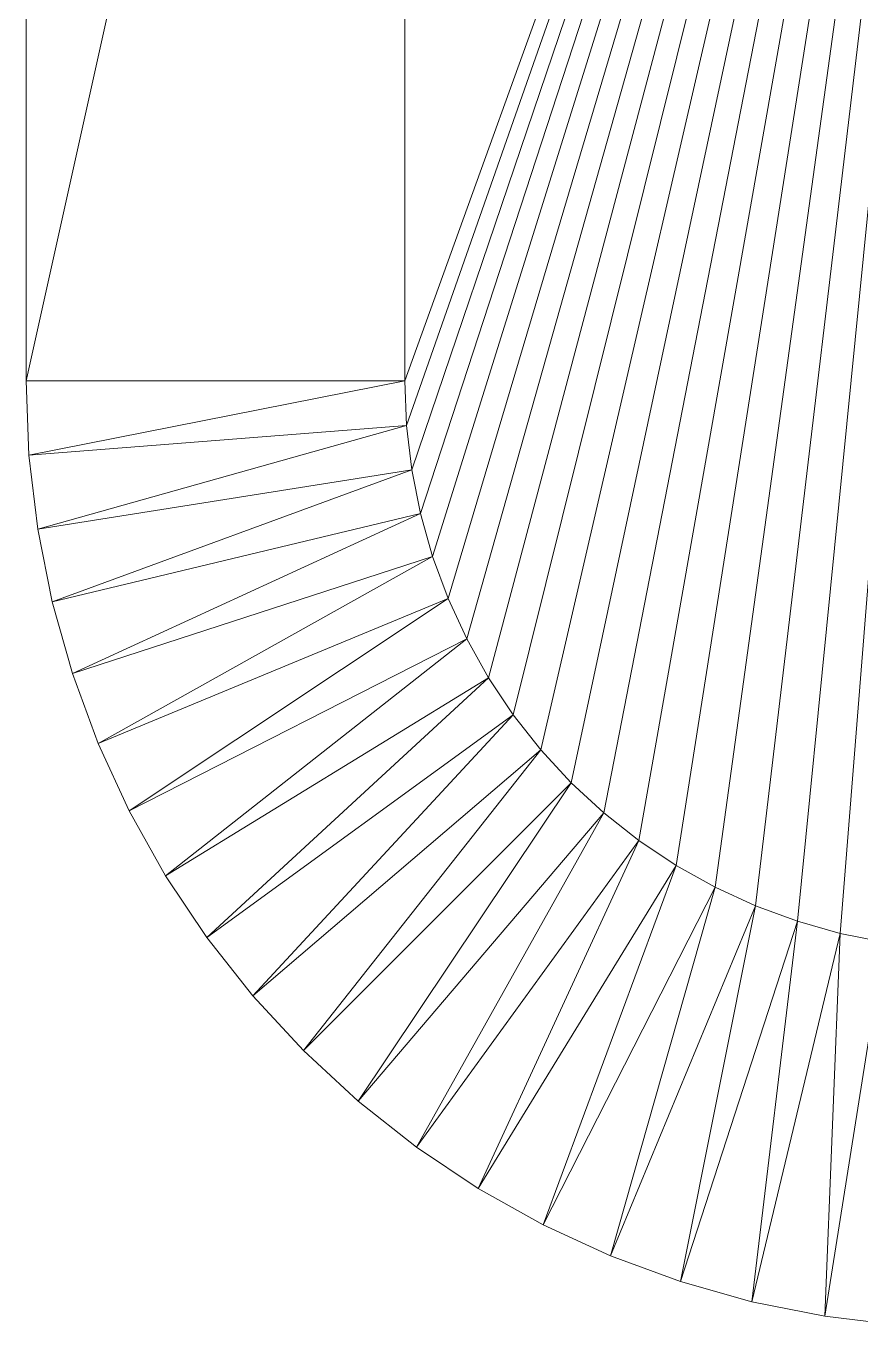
# Model space of a CAD drawing. Header units: millimetres. Extents: x -9 to 137, y -28 to 0.
# Drawn here: x -9 to -0.18, y -28 to -14.25 of the extents above; entities that cross this region are included whole.
import ezdxf

# ---------------------------------------------------------------- set-up
doc = ezdxf.new("R2010")
doc.units = ezdxf.units.MM
doc.layers.add('001', color=4, linetype='Continuous', lineweight=35)

msp = doc.modelspace()

# ---------------------------------------------------------------- meshes
at = {"layer": '001', "color": 17, "lineweight": 18}
mesh = msp.add_polyface(dxfattribs=at)
corners = [(-1.571, -10), (0, -10.907), (-5, -18, 3.5), (-4.982, -18.471, 3.5), (1.5, 0, 3.5), (-4.926, -18.939, 3.5), (-4.834, -19.401, 3.5), (-4.706, -19.854, 3.5), (-4.543, -20.296, 3.5), (-4.346, -20.724, 3.5), (-4.116, -21.135, 3.5), (-3.854, -21.527, 3.5), (-3.562, -21.897, 3.5), (-3.243, -22.243, 3.5), (-2.897, -22.562, 3.5), (-2.527, -22.854, 3.5), (-2.135, -23.116, 3.5), (-1.724, -23.346, 3.5), (-1.296, -23.543, 3.5), (-0.854, -23.706, 3.5), (-0.401, -23.834, 3.5), (0.061, -23.926, 3.5), (1.5, 0, -3.5), (-4.982, -18.471, -3.5), (-5, -18, -3.5), (-4.926, -18.939, -3.5), (-4.834, -19.401, -3.5), (-4.706, -19.854, -3.5), (-4.543, -20.296, -3.5), (-4.346, -20.724, -3.5), (-4.116, -21.135, -3.5), (-3.854, -21.527, -3.5), (-3.562, -21.897, -3.5), (-3.243, -22.243, -3.5), (-2.897, -22.562, -3.5), (-2.527, -22.854, -3.5), (-2.135, -23.116, -3.5), (-1.724, -23.346, -3.5), (-1.296, -23.543, -3.5), (-0.854, -23.706, -3.5), (-0.401, -23.834, -3.5), (0.061, -23.926, -3.5), (-9, -18, -7), (-9, -18, 7), (-9, 0, -7), (-5, 0, -3.5), (-5, -18, -7), (-8.877, -19.564, -7), (-8.969, -18.785, -7), (-4.982, -18.471, -7), (-5, 0, -7), (-4.926, -18.939, -7), (-5, 0, 7), (-5, -18, 7), (-4.926, -18.939, 7), (-4.982, -18.471, 7), (-8.969, -18.785, 7), (-8.877, -19.564, 7)]
mesh.append_faces([[corners[k] for k in face] for face in [(48, 43, 42)]], dxfattribs={"vtx0": -1, "color": 17})
mesh.append_faces([[corners[k] for k in face] for face in [(22, 23, 24), (22, 25, 23), (22, 26, 25), (22, 27, 26), (22, 28, 27), (22, 29, 28), (22, 30, 29), (22, 31, 30), (22, 32, 31), (22, 33, 32), (22, 34, 33), (22, 35, 34), (22, 36, 35), (22, 37, 36), (22, 38, 37), (22, 39, 38), (22, 40, 39), (22, 41, 40), (48, 46, 49), (42, 50, 46), (55, 56, 57), (53, 43, 56)]], dxfattribs={"vtx0": -1, "vtx2": -1, "color": 17})
mesh.append_faces([[corners[k] for k in face] for face in [(42, 43, 44), (46, 24, 49), (51, 49, 25), (55, 54, 3), (53, 55, 2)]], dxfattribs={"vtx1": -1, "color": 17})
mesh.append_faces([[corners[k] for k in face] for face in [(1, 1, 0), (2, 3, 4), (3, 5, 4), (5, 6, 4), (6, 7, 4), (7, 8, 4), (8, 9, 4), (9, 10, 4), (10, 11, 4), (11, 12, 4), (12, 13, 4), (13, 14, 4), (14, 15, 4), (15, 16, 4), (16, 17, 4), (17, 18, 4), (18, 19, 4), (19, 20, 4), (20, 21, 4), (47, 48, 49), (48, 42, 46), (55, 53, 56), (53, 52, 43)]], dxfattribs={"vtx1": -1, "vtx2": -1, "color": 17})
mesh.append_faces([[corners[k] for k in face] for face in [(0, 1, 1), (45, 24, 46), (24, 23, 49), (49, 23, 25), (52, 53, 2), (54, 5, 3), (55, 3, 2), (48, 56, 43)]], dxfattribs={"vtx2": -1, "color": 17})
mesh = msp.add_polyface(dxfattribs=at)
corners = [(-1.527, -7.191, -0.367), (-1.945, -6.943, -0.467), (-1.975, -6.943, -0.313), (-1.551, -7.191, -0.246), (-1.994, -6.943, -0.157), (-1.566, -7.191, -0.123), (-2, -6.943), (-1.994, -6.943, 0.157), (-1.571, -7.191), (-1.566, -7.191, 0.123), (-1.975, -6.943, 0.313), (-1.551, -7.191, 0.246), (-1.945, -6.943, 0.467), (-1.551, -6.695, -0.246), (-1.975, -6.447, -0.313), (-1.994, -6.447, -0.157), (-1.566, -6.695, -0.123), (-2, -6.447), (-1.994, -6.447, 0.157), (-1.571, -6.695), (-1.566, -6.695, 0.123), (-1.975, -6.447, 0.313), (-1.551, -6.695, 0.246), (-1.945, -6.447, 0.467), (-1.551, -6.199, -0.246), (-1.975, -5.952, -0.313), (-1.994, -5.952, -0.157), (-1.566, -6.199, -0.123), (-2, -5.952), (-1.994, -5.952, 0.157), (-1.571, -6.199), (-1.566, -6.199, 0.123), (-1.975, -5.952, 0.313), (-1.551, -6.199, 0.246), (-1.945, -5.952, 0.467), (-1.945, -6.447, -0.467), (-1.551, -5.704, -0.246), (-1.975, -5.456, -0.313), (-1.994, -5.456, -0.157), (-1.566, -5.704, -0.123), (-2, -5.456), (-1.994, -5.456, 0.157), (-1.571, -5.704), (-1.566, -5.704, 0.123), (-1.975, -5.456, 0.313), (-1.551, -5.704, 0.246), (-1.945, -5.456, 0.467), (-1.945, -5.952, -0.467), (-1.551, -5.208, -0.246), (-1.975, -4.96, -0.313), (-1.994, -4.96, -0.157), (-1.566, -5.208, -0.123), (-2, -4.96), (-1.994, -4.96, 0.157), (-1.571, -5.208), (-1.566, -5.208, 0.123), (-1.975, -4.96, 0.313), (-1.551, -5.208, 0.246), (-1.945, -4.96, 0.467), (-1.945, -5.456, -0.467), (-1.945, -4.96, -0.467), (-1.551, -4.712, -0.246), (-1.566, -4.712, -0.123), (-1.571, -4.712), (-1.566, -4.712, 0.123), (-1.551, -4.712, 0.246), (1.5, 0, 3.5), (-5, 0, 3.5), (-5, -18, 3.5), (-5, -18, -3.5), (-5, 0, -3.5), (1.5, 0, -3.5), (-9, -18, 7), (-9, 0, 7), (-9, 0, -7), (-5, -18, -7), (-5, 0, -7), (-9, -18, -7), (-5, 0, 7)]
mesh.append_faces([[corners[k] for k in face] for face in [(70, 75, 76), (78, 68, 67)]], dxfattribs={"vtx0": -1, "color": 17})
mesh.append_faces([[corners[k] for k in face] for face in [(6, 7, 8), (17, 18, 19), (2, 1, 13), (4, 2, 16), (6, 4, 19), (10, 7, 22), (28, 29, 30), (14, 35, 24), (15, 14, 27), (17, 15, 30), (21, 18, 33), (40, 41, 42), (25, 47, 36), (26, 25, 39), (28, 26, 42), (32, 29, 45), (52, 53, 54), (37, 59, 48), (38, 37, 51), (40, 38, 54), (44, 41, 57), (49, 60, 61), (50, 49, 62), (52, 50, 63), (56, 53, 65)]], dxfattribs={"vtx1": -1, "color": 17})
mesh.append_faces([[corners[k] for k in face] for face in [(0, 1, 2), (3, 2, 4), (5, 4, 6), (9, 7, 10), (11, 10, 12), (13, 14, 15), (16, 15, 17), (20, 18, 21), (22, 21, 23), (20, 7, 6), (24, 25, 26), (27, 26, 28), (31, 29, 32), (33, 32, 34), (31, 18, 17), (36, 37, 38), (39, 38, 40), (43, 41, 44), (45, 44, 46), (43, 29, 28), (48, 49, 50), (51, 50, 52), (55, 53, 56), (57, 56, 58), (55, 41, 40), (64, 53, 52), (66, 67, 68), (69, 70, 71), (72, 73, 74), (77, 74, 76), (78, 73, 72)]], dxfattribs={"vtx2": -1, "color": 17})
mesh = msp.add_polyface(dxfattribs=at)
corners = [(-7.526, -23.225, -7), (-4.346, -20.724, -7), (-4.116, -21.135, -7), (-7.91, -22.54, -7), (-8.239, -21.827, -7), (-4.543, -20.296, -7), (-8.511, -21.09, -7), (-4.706, -19.854, -7), (-8.724, -20.334, -7), (-4.834, -19.401, -7), (-8.877, -19.564, -7), (-4.926, -18.939, -7), (-4.982, -18.471, -7), (-4.926, -18.939, -3.5), (-4.834, -19.401, -3.5), (-4.706, -19.854, -3.5), (-4.543, -20.296, -3.5), (-4.346, -20.724, -3.5), (-4.116, -21.135, -3.5), (-3.854, -21.527, -3.5), (-3.854, -21.527, -7), (-3.562, -21.897, -3.5), (-3.562, -21.897, -7), (-3.243, -22.243, -3.5), (-3.562, -21.897, 7), (-3.243, -22.243, 7), (-3.562, -21.897, 3.5), (-3.854, -21.527, 3.5), (-3.854, -21.527, 7), (-4.116, -21.135, 3.5), (-4.116, -21.135, 7), (-4.346, -20.724, 3.5), (-4.346, -20.724, 7), (-4.543, -20.296, 3.5), (-4.543, -20.296, 7), (-4.706, -19.854, 3.5), (-4.706, -19.854, 7), (-4.834, -19.401, 3.5), (-4.834, -19.401, 7), (-4.926, -18.939, 3.5), (-4.926, -18.939, 7), (-8.239, -21.827, 7), (-8.511, -21.09, 7), (-8.724, -20.334, 7), (-8.877, -19.564, 7), (-8.969, -18.785, 7), (-8.969, -18.785, -7), (-7.526, -23.225, 7), (-7.91, -22.54, 7), (-4.982, -18.471, 7)]
mesh.append_faces([[corners[k] for k in face] for face in [(41, 6, 4), (6, 43, 8), (8, 44, 10), (10, 45, 46)]], dxfattribs={"vtx0": -1, "color": 17})
mesh.append_faces([[corners[k] for k in face] for face in [(0, 1, 2), (3, 5, 1), (4, 7, 5), (6, 9, 7), (8, 11, 9), (10, 12, 11), (34, 41, 48), (36, 42, 41), (38, 43, 42), (40, 44, 43)]], dxfattribs={"vtx0": -1, "vtx2": -1, "color": 17})
mesh.append_faces([[corners[k] for k in face] for face in [(9, 11, 14), (7, 9, 15), (5, 7, 16), (16, 17, 5), (2, 1, 18), (20, 2, 19), (22, 20, 21), (24, 25, 26), (28, 24, 27), (30, 28, 29), (32, 30, 31), (34, 32, 33), (33, 35, 34), (38, 36, 37), (40, 38, 39)]], dxfattribs={"vtx1": -1, "color": 17})
mesh.append_faces([[corners[k] for k in face] for face in [(3, 4, 5), (4, 6, 7), (6, 8, 9), (8, 10, 11), (30, 32, 47), (32, 34, 48), (34, 36, 41), (36, 38, 42), (38, 40, 43), (40, 49, 44)]], dxfattribs={"vtx1": -1, "vtx2": -1, "color": 17})
mesh.append_faces([[corners[k] for k in face] for face in [(11, 13, 14), (9, 14, 15), (7, 15, 16), (17, 1, 5), (1, 17, 18), (2, 18, 19), (20, 19, 21), (22, 21, 23), (24, 26, 27), (28, 27, 29), (30, 29, 31), (32, 31, 33), (35, 36, 34), (36, 35, 37), (38, 37, 39), (41, 42, 6), (6, 42, 43), (8, 43, 44), (10, 44, 45)]], dxfattribs={"vtx2": -1, "color": 17})
mesh = msp.add_polyface(dxfattribs=at)
corners = [(-2.827, -27.239, -7), (-3.54, -26.91, -7), (-1.724, -23.346, -7), (-4.225, -26.526, -7), (-2.135, -23.116, -7), (-4.878, -26.09, -7), (-2.527, -22.854, -7), (-5.494, -25.604, -7), (-2.897, -22.562, -7), (-6.071, -25.071, -7), (-3.243, -22.243, -7), (-6.604, -24.494, -7), (-3.562, -21.897, -7), (-7.09, -23.878, -7), (-3.854, -21.527, -7), (-7.526, -23.225, -7), (-4.116, -21.135, -7), (-7.91, -22.54, -7), (-4.346, -20.724, -7), (-3.243, -22.243, -3.5), (-2.897, -22.562, -3.5), (-2.527, -22.854, -3.5), (-2.897, -22.562, 7), (-2.527, -22.854, 7), (-2.897, -22.562, 3.5), (-3.243, -22.243, 3.5), (-3.243, -22.243, 7), (-3.562, -21.897, 3.5), (-2.827, -27.239, 7), (-3.54, -26.91, 7), (-4.225, -26.526, 7), (-4.878, -26.09, 7), (-5.494, -25.604, 7), (-6.071, -25.071, 7), (-6.604, -24.494, 7), (-7.09, -23.878, 7), (-7.526, -23.225, 7), (-7.91, -22.54, 7), (-8.239, -21.827, -7), (-8.239, -21.827, 7), (-1.724, -23.346, 7), (-2.135, -23.116, 7), (-3.562, -21.897, 7), (-3.854, -21.527, 7), (-4.116, -21.135, 7), (-4.346, -20.724, 7)]
mesh.append_faces([[corners[k] for k in face] for face in [(28, 1, 0), (1, 30, 3), (3, 31, 5), (5, 32, 7), (7, 33, 9), (9, 34, 11), (11, 35, 13), (13, 36, 15), (15, 37, 17), (38, 37, 39)]], dxfattribs={"vtx0": -1, "color": 17})
mesh.append_faces([[corners[k] for k in face] for face in [(3, 6, 4), (5, 8, 6), (7, 10, 8), (9, 12, 10), (11, 14, 12), (13, 16, 14), (40, 29, 28), (41, 30, 29), (23, 31, 30), (22, 32, 31), (26, 33, 32), (42, 34, 33), (43, 35, 34), (44, 36, 35), (45, 37, 36)]], dxfattribs={"vtx0": -1, "vtx2": -1, "color": 17})
mesh.append_faces([[corners[k] for k in face] for face in [(10, 12, 19), (8, 10, 20), (22, 23, 24), (26, 22, 25)]], dxfattribs={"vtx1": -1, "color": 17})
mesh.append_faces([[corners[k] for k in face] for face in [(0, 1, 2), (1, 3, 4), (3, 5, 6), (5, 7, 8), (7, 9, 10), (9, 11, 12), (11, 13, 14), (13, 15, 16), (15, 17, 18), (41, 23, 30), (23, 22, 31), (22, 26, 32), (26, 42, 33), (42, 43, 34), (43, 44, 35)]], dxfattribs={"vtx1": -1, "vtx2": -1, "color": 17})
mesh.append_faces([[corners[k] for k in face] for face in [(10, 19, 20), (8, 20, 21), (22, 24, 25), (26, 25, 27), (28, 29, 1), (1, 29, 30), (3, 30, 31), (5, 31, 32), (7, 32, 33), (9, 33, 34), (11, 34, 35), (13, 35, 36), (15, 36, 37), (38, 17, 37)]], dxfattribs={"vtx2": -1, "color": 17})
mesh = msp.add_polyface(dxfattribs=at)
corners = [(0.215, -27.969, -7), (-0.564, -27.877, -7), (0.061, -23.926, -7), (0.529, -23.982, -7), (-1.334, -27.724, -7), (-0.401, -23.834, -7), (-2.09, -27.511, -7), (-0.854, -23.706, -7), (-2.827, -27.239, -7), (-1.296, -23.543, -7), (-1.724, -23.346, -7), (-3.54, -26.91, -7), (-2.135, -23.116, -7), (-2.527, -22.854, -7), (-2.897, -22.562, -7), (-2.527, -22.854, -3.5), (-2.135, -23.116, -3.5), (-1.724, -23.346, -3.5), (-1.296, -23.543, -3.5), (-0.854, -23.706, -3.5), (-0.401, -23.834, -3.5), (0.061, -23.926, -3.5), (0.529, -23.982, -3.5), (0.529, -23.982, 7), (0.529, -23.982, 3.5), (0.061, -23.926, 3.5), (0.061, -23.926, 7), (-0.401, -23.834, 3.5), (-0.401, -23.834, 7), (-0.854, -23.706, 3.5), (-0.854, -23.706, 7), (-1.296, -23.543, 3.5), (-1.296, -23.543, 7), (-1.724, -23.346, 3.5), (-1.724, -23.346, 7), (-2.135, -23.116, 3.5), (-2.135, -23.116, 7), (-2.527, -22.854, 3.5), (-2.527, -22.854, 7), (-2.897, -22.562, 3.5), (0.215, -27.969, 7), (-0.564, -27.877, 7), (1, -28, 7), (-1.334, -27.724, 7), (-2.09, -27.511, 7), (-2.827, -27.239, 7), (-3.54, -26.91, 7)]
mesh.append_faces([[corners[k] for k in face] for face in [(0, 41, 1), (1, 43, 4), (4, 44, 6), (8, 44, 45)]], dxfattribs={"vtx0": -1, "color": 17})
mesh.append_faces([[corners[k] for k in face] for face in [(0, 2, 3), (1, 5, 2), (4, 7, 5), (6, 9, 7), (8, 10, 9), (11, 12, 10), (26, 41, 40), (28, 43, 41), (30, 44, 43), (32, 45, 44)]], dxfattribs={"vtx0": -1, "vtx2": -1, "color": 17})
mesh.append_faces([[corners[k] for k in face] for face in [(13, 14, 15), (12, 13, 16), (10, 12, 17), (9, 10, 18), (18, 19, 9), (5, 7, 20), (2, 5, 21), (3, 2, 22), (26, 23, 25), (28, 26, 27), (30, 28, 29), (32, 30, 31), (31, 33, 32), (36, 34, 35), (38, 36, 37)]], dxfattribs={"vtx1": -1, "color": 17})
mesh.append_faces([[corners[k] for k in face] for face in [(0, 1, 2), (1, 4, 5), (4, 6, 7), (6, 8, 9), (23, 26, 40), (26, 28, 41), (28, 30, 43), (30, 32, 44), (32, 34, 45), (34, 36, 46)]], dxfattribs={"vtx1": -1, "vtx2": -1, "color": 17})
mesh.append_faces([[corners[k] for k in face] for face in [(13, 15, 16), (12, 16, 17), (10, 17, 18), (19, 7, 9), (7, 19, 20), (5, 20, 21), (2, 21, 22), (23, 24, 25), (26, 25, 27), (28, 27, 29), (30, 29, 31), (33, 34, 32), (34, 33, 35), (36, 35, 37), (38, 37, 39), (0, 40, 41), (42, 40, 0), (1, 41, 43), (4, 43, 44), (8, 6, 44)]], dxfattribs={"vtx2": -1, "color": 17})

doc.saveas('drawing.dxf')
